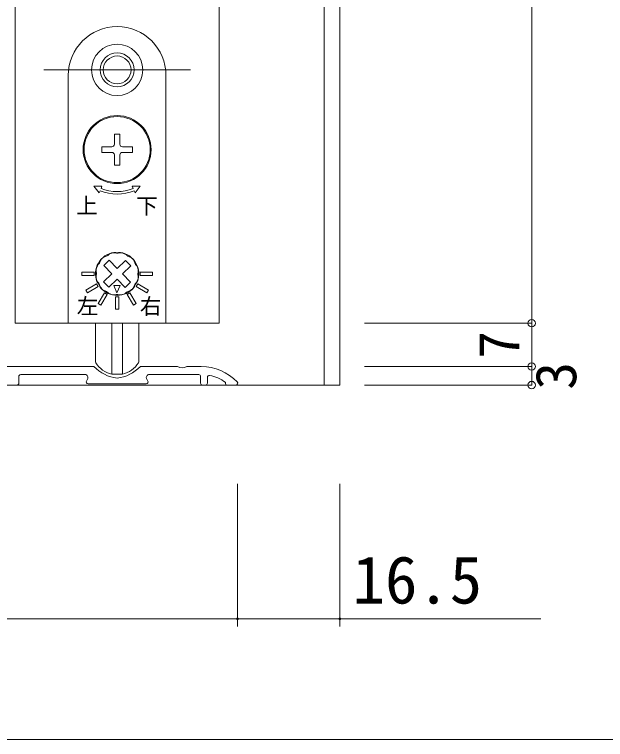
# Model space of a CAD drawing. Units: millimetres on the paper, enlarged 10 times, with parts at other scales. Extents: x -2000 to 2000, y -1385 to 1385.
# Drawn here: x -730.7 to -412.1, y -67.5 to 323.6 of the extents above; entities that cross this region are included whole.
import ezdxf
from ezdxf.enums import TextEntityAlignment as Align

# ---------------------------------------------------------------- set-up
doc = ezdxf.new("R2010")
doc.units = ezdxf.units.MM
doc.header["$LTSCALE"] = 10
doc.header["$PDMODE"] = 32
doc.header["$PDSIZE"] = 4
doc.linetypes.add('USER1', pattern=[19.05, 12.7, -6.35])
for name, color, linetype, lineweight in [('1-0_H-SYM', 7, 'Continuous', 20), ('1-1_0', 7, 'Continuous', 20), ('2-0_18', 7, 'Continuous', 18)]:
    doc.layers.add(name, color=color, linetype=linetype, lineweight=lineweight)
doc.styles.add('ＭＳ ゴシック', font='')
doc.styles.get('ＭＳ ゴシック').set_extended_font_data('MS Gothic')

msp = doc.modelspace()

# ---------------------------------------------------------------- linework, layer by layer
at = {"layer": '1-0_H-SYM'}
msp.add_line((380, -67.5), (-1950, -67.5), dxfattribs=at)
at = {"layer": '1-1_0'}
msp.add_lwpolyline([(380, -67.5), (-1950, -67.5), (-1950, 1335)], dxfattribs=at)
at = {"layer": '2-0_18', "color": 4, "lineweight": 9}
for p, q in [((-451.86, 157.02), (-451.86, 920.84)), ((-542, 157.02), (-451.86, 157.02)), ((-451.86, 157.02), (-451.86, 133.68)), ((-542, 133.68), (-451.86, 133.68)), ((-451.86, 133.68), (-451.86, 123.68)), ((-542, 123.68), (-451.86, 123.68))]:
    msp.add_line(p, q, dxfattribs=at)
at = {"layer": '2-0_18', "lineweight": 20}
for p, q in [((-730.33, 575.35), (-730.33, 157.02)), ((-620.33, 575.35), (-620.33, 157.02)), ((-563.67, 575.35), (-563.67, 123.68)), ((-555.33, 575.35), (-555.33, 123.68)), ((-730.33, 157.02), (-620.33, 157.02)), ((-555.33, 123.68), (-1062, 123.68)), ((-610.37, 70.35), (-610.37, -6.53)), ((-610.37, 70.35), (-610.37, -6.53)), ((-555.33, 70.35), (-555.33, -6.53)), ((-870.33, -2.37), (-610.37, -2.37)), ((-628.7, -2.37), (-446.87, -2.37))]:
    msp.add_line(p, q, dxfattribs=at)
at = {"layer": '2-0_18', "color": 2, "linetype": 'USER1'}
msp.add_line((-714.83, 293.68), (-635.83, 293.68), dxfattribs=at)
at = {"layer": '2-0_18'}
for p, q in [((-701.67, 290.68), (-701.67, 157.02)), ((-649, 157.02), (-649, 290.68)), ((-673.83, 259.02), (-676.83, 259.02)), ((-676.83, 253.52), (-676.83, 259.02)), ((-673.83, 253.52), (-673.83, 259.02)), ((-667, 252.18), (-672.5, 252.18)), ((-667, 252.18), (-667, 249.18)), ((-678.17, 249.18), (-683.67, 249.18)), ((-676.83, 242.35), (-676.83, 247.85)), ((-673.83, 242.35), (-673.83, 247.85)), ((-667, 249.18), (-672.5, 249.18)), ((-673.83, 242.35), (-676.83, 242.35)), ((-678.16, 183.72), (-682.59, 188.25)), ((-675.3, 186.51), (-670.77, 190.94)), ((-682.7, 179.3), (-678.16, 183.72)), ((-679.9, 176.43), (-675.37, 180.86)), ((-670.95, 176.32), (-675.37, 180.86)), ((-679.9, 176.43), (-682.7, 179.3)), ((-668.08, 179.12), (-670.95, 176.32)), ((-701.67, 157.02), (-649, 157.02)), ((-687, 136.57), (-687, 157.02)), ((-678.25, 157.02), (-678.25, 129.51)), ((-672.42, 157.02), (-672.42, 129.51)), ((-663.67, 157.02), (-663.67, 136.57)), ((-739.5, 133.68), (-687.84, 133.68)), ((-662.84, 133.68), (-642.84, 133.68)), ((-629.96, 133.68), (-637.84, 133.68)), ((-727.34, 129.35), (-692.73, 129.35)), ((-678.25, 129.51), (-672.42, 129.51)), ((-631.34, 129.35), (-657.94, 129.35)), ((-728.34, 128.35), (-728.34, 124.68)), ((-691.87, 125.85), (-691.29, 126.85)), ((-658.8, 125.85), (-659.38, 126.85)), ((-630.34, 124.68), (-630.34, 128.35)), ((-626.67, 127.92), (-626.67, 124.68)), ((-617, 124.68), (-617, 125.21)), ((-729.34, 123.68), (-731, 123.68)), ((-691, 124.35), (-675.34, 124.35)), ((-659.67, 124.35), (-675.34, 124.35)), ((-627.67, 123.68), (-629.34, 123.68)), ((-611.34, 123.68), (-616, 123.68))]:
    msp.add_line(p, q, dxfattribs=at)
for points in [[(-678.17, 252.18), (-683.67, 252.18), (-683.67, 249.18)], [(-684.01, 229.74), (-683.5, 230.98), (-687.83, 230.98), (-685.03, 227.28), (-684.52, 228.51)], [(-666.15, 228.51), (-665.64, 227.28), (-662.84, 230.98), (-667.17, 230.98), (-666.66, 229.74)], [(-675.3, 186.51), (-679.72, 191.05), (-682.59, 188.25)], [(-668.08, 179.12), (-672.51, 183.65), (-667.97, 188.07), (-670.77, 190.94)]]:
    msp.add_lwpolyline(points, dxfattribs=at)
for points in [[(-694.33, 182.85), (-687.67, 182.85), (-687.67, 184.52), (-694.33, 184.52)], [(-656.33, 184.52), (-663, 184.52), (-663, 182.85), (-656.33, 182.85)], [(-691.37, 173.46), (-685.6, 176.8), (-686.43, 178.24), (-692.21, 174.91)], [(-675.46, 173.35), (-673.75, 177.33), (-677.08, 177.37)], [(-658.46, 174.91), (-664.24, 178.24), (-665.07, 176.8), (-659.3, 173.46)], [(-684.11, 166.81), (-680.78, 172.59), (-682.22, 173.42), (-685.56, 167.65)], [(-665.11, 167.65), (-668.45, 173.42), (-669.89, 172.59), (-666.56, 166.81)], [(-674.5, 171.35), (-676.17, 171.35), (-676.17, 164.68), (-674.5, 164.68)]]:
    msp.add_lwpolyline(points, close=True, dxfattribs=at)
for centre, radius in [((-675.33, 293.68), 13.83), ((-675.33, 293.68), 9.17), ((-675.33, 293.68), 7.5), ((-675.33, 250.68), 18.33), ((-675.33, 250.68), 17.83)]:
    msp.add_circle(centre, radius, dxfattribs=at)
at = {"layer": '2-0_18', "lineweight": 20}
msp.add_circle((-610.37, -2.37), 0.521, dxfattribs=at)
at = {"layer": '2-0_18'}
for centre, radius, start, end in [((-675.33, 290.68), 26.33, 0, 180), ((-678.17, 253.52), 1.33, 270, 360), ((-672.5, 253.52), 1.33, 180, 270), ((-678.17, 247.85), 1.33, 360, 90), ((-672.5, 247.85), 1.33, 90, 180), ((-675.33, 250.68), 24, 247.5, 292.5), ((-675.33, 250.68), 22.67, 247.5, 292.5), ((-675.33, 183.68), 11.67, 98.903, 201.097), ((-675.33, 183.68), 11.5, 130.4243, 138.1743), ((-680.63, 189.9), 3.33, 99.8787, 130.4243), ((-675.33, 183.68), 11.17, 116.9003, 121.6983), ((-677.88, 191.44), 3.33, 108.1743, 138.72), ((-675.33, 183.68), 11.5, 100.4243, 108.1743), ((-676.81, 191.72), 3.33, 69.8787, 100.4243), ((-676.78, 192.91), 2.33, 72.6114, 98.903), ((-675.33, 197.52), 2.5, 252.6114, 287.3886), ((-675.33, 183.68), 11.17, 86.9003, 91.6983), ((-673.66, 191.68), 3.33, 78.1743, 108.72), ((-673.89, 192.91), 2.33, 81.097, 107.3886), ((-675.33, 183.68), 11.67, 338.903, 81.097), ((-675.33, 183.68), 11.5, 70.4243, 78.1743), ((-672.6, 191.38), 3.33, 39.8787, 70.4243), ((-675.33, 183.68), 11.17, 56.9003, 61.6983), ((-669.89, 189.77), 3.33, 48.1743, 78.72), ((-675.33, 183.68), 11.5, 40.4243, 48.1743), ((-683.03, 186.42), 3.33, 129.8787, 160.4243), ((-675.33, 183.68), 11.17, 146.9003, 151.6983), ((-681.42, 189.13), 3.33, 138.1743, 168.72), ((-669.12, 188.98), 3.33, 9.8787, 40.4243), ((-675.33, 183.68), 11.17, 26.9003, 31.6983), ((-667.58, 186.23), 3.33, 18.1743, 48.72), ((-683.33, 185.36), 3.33, 168.1743, 198.72), ((-675.33, 183.68), 11.5, 160.4243, 168.1743), ((-675.33, 183.68), 11.17, 176.9003, 181.6983), ((-675.33, 183.68), 11.5, 10.4243, 18.1743), ((-675.33, 183.68), 11.17, 356.9003, 1.6983), ((-667.3, 185.16), 3.33, 339.8787, 10.4243), ((-683.37, 182.21), 3.33, 159.8787, 190.4243), ((-675.33, 183.68), 11.5, 190.4243, 198.1743), ((-683.09, 181.14), 3.33, 198.1743, 228.72), ((-675.33, 183.68), 11.5, 340.4243, 348.1743), ((-667.34, 182.01), 3.33, 348.1743, 18.72), ((-684.04, 180.33), 2.33, 201.097, 227.3886), ((-687.31, 176.77), 2.5, 12.6114, 47.3886), ((-675.33, 183.68), 11.17, 206.9003, 211.6983), ((-682.6, 177.82), 2.33, 192.6114, 218.903), ((-681.55, 178.39), 3.33, 189.8787, 220.4243), ((-675.33, 183.68), 11.67, 218.903, 321.097), ((-675.33, 183.68), 11.5, 220.4243, 228.1743), ((-675.33, 183.68), 11.5, 310.4243, 318.1743), ((-669.25, 178.24), 3.33, 318.1743, 348.72), ((-668.07, 177.82), 2.33, 321.097, 347.3886), ((-675.33, 183.68), 11.17, 326.9003, 331.6983), ((-663.35, 176.77), 2.5, 132.6114, 167.3886), ((-667.64, 180.95), 3.33, 309.8787, 340.4243), ((-666.63, 180.33), 2.33, 312.6114, 338.903), ((-680.78, 177.6), 3.33, 228.1743, 258.72), ((-675.33, 183.68), 11.17, 236.9003, 241.6983), ((-678.07, 175.99), 3.33, 219.8787, 250.4243), ((-675.33, 183.68), 11.5, 250.4243, 258.1743), ((-677.01, 175.69), 3.33, 258.1743, 288.72), ((-675.33, 183.68), 11.17, 266.9003, 271.6983), ((-673.86, 175.65), 3.33, 249.8787, 280.4243), ((-675.33, 183.68), 11.5, 280.4243, 288.1743), ((-672.79, 175.93), 3.33, 288.1743, 318.72), ((-675.33, 183.68), 11.17, 296.9003, 301.6983), ((-670.04, 177.47), 3.33, 279.8787, 310.4243), ((-672.32, 148.81), 21.67, 224.2631, 261.9973), ((-685.33, 136.57), 1.67, 180, 210.5607), ((-675.29, 142.51), 13.33, 210.5607, 257.1614), ((-678.35, 148.81), 21.67, 278.0027, 315.7369), ((-675.38, 142.51), 13.33, 282.8386, 329.4393), ((-665.33, 136.57), 1.67, 329.4393, 360), ((-640.34, 138.04), 5.02, 240.1372, 299.8628), ((-629.96, 107.02), 26.67, 43.4966, 90), ((-727.34, 128.35), 1, 90, 180), ((-692.73, 127.68), 1.67, 330, 90), ((-657.94, 127.68), 1.67, 90, 210), ((-631.34, 128.35), 1, 0, 90), ((-691, 125.35), 1, 150, 270), ((-659.67, 125.35), 1, 270, 30), ((-625.67, 127.92), 1, 78.411, 180), ((-629.96, 107.02), 22.33, 54.5526, 78.411), ((-611.34, 124.68), 1, 270, 43.4966), ((-729.34, 124.68), 1, 270, 0), ((-629.34, 124.68), 1, 180, 270), ((-627.67, 124.68), 1, 270, 0), ((-616, 124.68), 1, 180, 270)]:
    msp.add_arc(centre, radius, start, end, dxfattribs=at)
at = {"layer": '2-0_18', "lineweight": 20}
for centre, start, end in [((-610.37, -2.37), 0, 180), ((-610.37, -2.37), 180, 0), ((-555.33, -2.37), 0, 180), ((-555.33, -2.37), 180, 0)]:
    msp.add_arc(centre, 0.521, start, end, dxfattribs=at)
at = {"layer": '2-0_18', "color": 4}
for p in [(-451.86, 157.02), (-451.86, 133.68), (-451.86, 123.68)]:
    msp.add_point(p, dxfattribs=at)

# ---------------------------------------------------------------- texts
at = {"layer": '2-0_18', "style": 'ＭＳ ゴシック'}
for s, height, p in [('上', 8.55, (-697.41, 213.63)), ('下', 8.55, (-665.09, 213.37)), ('左', 8.55, (-697.1, 159.45)), ('右', 8.55, (-663.12, 159.36)), ('16.5', 25.66, (-548.39, -1.87))]:
    msp.add_text(s, height=height, dxfattribs=at).set_placement(p, align=Align.BOTTOM_LEFT)
for s, p in [('7', (-451.86, 137.85)), ('3', (-421.22, 121.18))]:
    msp.add_text(s, height=21.99, rotation=90, dxfattribs=at).set_placement(p, align=Align.BOTTOM_LEFT)

doc.saveas('drawing.dxf')
